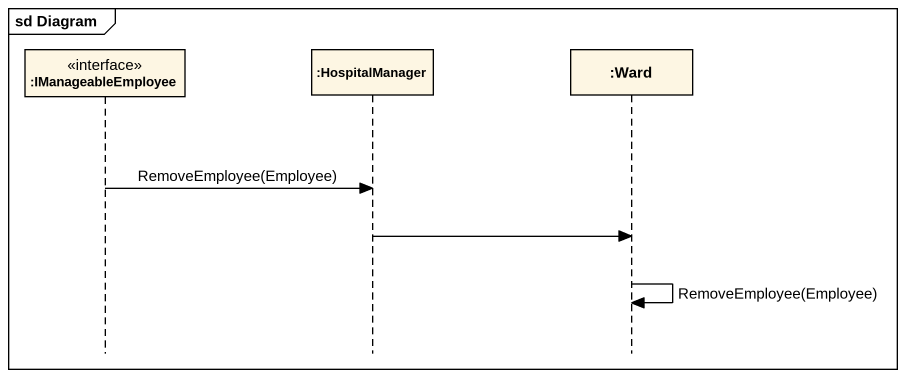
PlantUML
@startuml
mainframe sd Diagram
hide footbox
participant ":IManageableEmployee" as IManageableEmployee <<interface>>
participant ":HospitalManager" as HospitalManager
participant ":Ward" as Ward

IManageableEmployee -> HospitalManager : RemoveEmployee(Employee)
HospitalManager -> Ward
Ward -> Ward : RemoveEmployee(Employee)
@enduml
